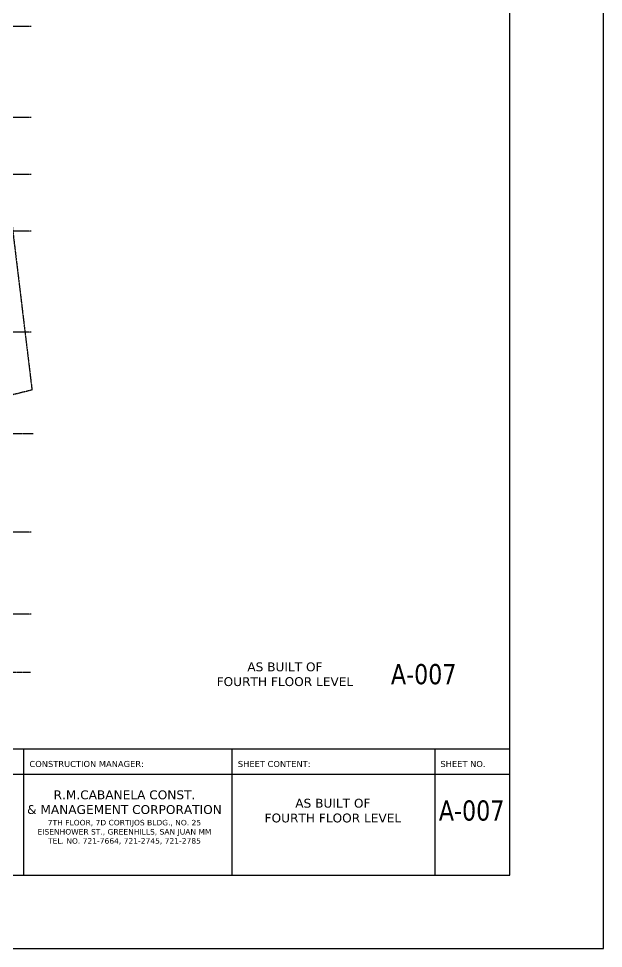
# Model space of a CAD drawing. Header units: inches. Extents: x -189245 to 740841, y -215444 to 469401.
# Drawn here: x -107380 to -84245, y -152678 to -115892 of the extents above; entities that cross this region are included whole.
import ezdxf

# ---------------------------------------------------------------- set-up
doc = ezdxf.new("R2010")
doc.units = ezdxf.units.IN
doc.header["$LTSCALE"] = 10
doc.header["$MEASUREMENT"] = 0
doc.linetypes.add('GRID NORMAL$0$GRID BASEMENT$0$GRID GROUND$0$GRID$0$$0$PHANTOM', pattern=[2.5, 1.25, -0.25, 0.25, -0.25, 0.25, -0.25])
doc.layers.add('3', color=252, linetype='Continuous')
doc.layers.add('A-GRID', color=8, linetype='Continuous')
doc.layers.add('DEFPOINT', color=7, linetype='Continuous', plot=False)
doc.layers.add('DEFPOINT @ 1', color=7, linetype='Continuous', plot=False)
doc.styles.add('loudet_font200', font='romans.shx')

msp = doc.modelspace()

# ---------------------------------------------------------------- linework, layer by layer
at = {"layer": '3', "color": 251, "linetype": 'GRID NORMAL$0$GRID BASEMENT$0$GRID GROUND$0$GRID$0$$0$PHANTOM', "flags": 128}
msp.add_lwpolyline([(-107742.41972, -101734.50066), (-108206.40253, -110412.10517), (-107824.74369, -122516.08949), (-106849.52911, -130587.38781), (-161513.31385, -143935.92849), (-162770.44794, -137090.40339), (-163725.52094, -129792.63417), (-164305.8868, -122455.55195), (-164509.46994, -115118.3758), (-164333.28528, -107790.4935), (-163778.69946, -100461.44618), (-162851.04772, -93180.30189), (-161617.26667, -86330.52932), (-107723.46534, -101727.30424)], dxfattribs=at)
at = {"layer": 'A-GRID', "linetype": 'GRID NORMAL$0$GRID BASEMENT$0$GRID GROUND$0$GRID$0$$0$PHANTOM'}
for p, q in [((-106879.08048, -116204.32588), (-168894.52032, -116204.32588)), ((-106879.08048, -119804.32588), (-168894.52032, -119804.32588)), ((-106879.08048, -122054.32588), (-168894.52032, -122054.32588)), ((-106879.08048, -124304.32588), (-168894.52032, -124304.32588)), ((-106879.08048, -128304.32588), (-150949.71672, -128304.32588)), ((-168894.48751, -132304.68666), (-106804.09292, -132304.68666)), ((-106879.08048, -136204.32588), (-168894.52032, -136204.32588)), ((-106879.08048, -139454.32588), (-168894.52032, -139454.32588)), ((-106906.04315, -141766.85919), (-168894.52032, -141766.85919))]:
    msp.add_line(p, q, dxfattribs=at)
at = {"layer": 'DEFPOINT', "color": 5}
msp.add_line((-183152.06827, -144778.22268), (-87952.06827, -144778.22268), dxfattribs=at)
at = {"layer": 'DEFPOINT'}
for p, q in [((-107172.13317, -149778.22268), (-107172.13317, -144778.22268)), ((-98927.37426, -149778.22268), (-98927.37426, -144778.22268)), ((-90902.60553, -149778.22268), (-90902.60553, -144778.22268)), ((-183152.06827, -145786.75492), (-87952.06827, -145786.75492))]:
    msp.add_line(p, q, dxfattribs=at)
at = {"layer": 'DEFPOINT', "color": 2}
msp.add_lwpolyline([(-189245.06827, -152678.22268), (-84245.06827, -152678.22268), (-84245.06827, -78428.22268), (-189245.06827, -78428.22268)], close=True, dxfattribs=at)
at = {"layer": 'DEFPOINT', "color": 5}
msp.add_lwpolyline([(-183152.06827, -149778.22268), (-87952.06827, -149778.22268), (-87952.06827, -81328.22268), (-183152.06827, -81328.22268)], close=True, dxfattribs=at)

# ---------------------------------------------------------------- texts
at = {"layer": 'DEFPOINT', "linetype": 'Continuous', "char_height": 239.5008, "width": 6754.4897056, "attachment_point": 1, "style": 'loudet_font200'}
for s, insert in [('{\\fVerdana|b0|i0|c0|p34;CONSTRUCTION MANAGER:}', (-106950.91635, -145261.10351)), ('{\\fVerdana|b0|i0|c0|p34;SHEET CONTENT:}', (-98706.15744, -145261.10351)), ('{\\fVerdana|b0|i0|c0|p34;SHEET NO.}', (-90693.27044, -145261.10351))]:
    msp.add_mtext(s, dxfattribs=dict(at, insert=insert))
at = {"layer": 'DEFPOINT @ 1', "linetype": 'Continuous', "attachment_point": 5, "style": 'loudet_font200'}
for s, insert, char_height in [('{\\fVerdana|b0|i0|c0|p34;AS BUILT OF\\PFOURTH FLOOR LEVEL }', (-96843.93945, -141834.55113), 350), ('{\\fVerdana|b0|i0|c0|p34;\\W0.8;A-007}', (-91354.46538, -141834.55113), 800), ('{\\fVerdana|b0|i0|c0|p34;R.M.CABANELA CONST. \\P& MANAGEMENT CORPORATION\\P\\H0.62x;7TH FLOOR, 7D CORTIJOS BLDG., NO. 25\\PEISENHOWER ST., GREENHILLS, SAN JUAN MM\\PTEL. NO. 721-7664, 721-2745, 721-2785 }', (-103191.80947, -147497.84422), 350), ('{\\fVerdana|b0|i0|c0|p34;AS BUILT OF\\PFOURTH FLOOR LEVEL }', (-94947.05056, -147229.55496), 350), ('{\\fVerdana|b0|i0|c0|p34;\\W0.8;A-007}', (-89457.57649, -147229.55496), 800)]:
    msp.add_mtext(s, dxfattribs=dict(at, insert=insert, char_height=char_height))

doc.saveas('drawing.dxf')
